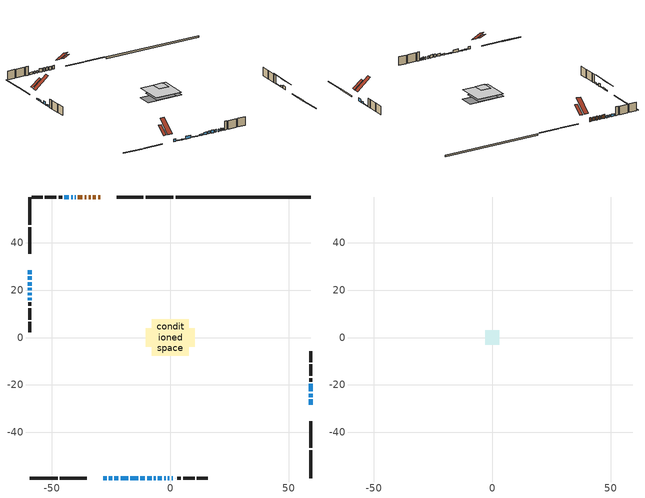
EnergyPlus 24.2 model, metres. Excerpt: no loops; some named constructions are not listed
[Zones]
conditioned space
 floor outside (Floor1 construction): -1.66,-1.66 -1.66,1.66 1.66,1.66 1.66,-1.66 z0.3
 floor adiabatic (Floor3 construction): -2.7,-2.7 -2.7,2.7 2.7,2.7 2.7,-2.7 z0.3
 floor adiabatic (Floor4 construction): -5.76,-5.76 -5.76,5.76 5.76,5.76 5.76,-5.76 z0.3
 floor adiabatic (AdiabaticFloorConstruction): -7.76,-7.76 -7.76,7.76 7.76,7.76 7.76,-7.76 z2.74
 floor foundation (Slab1 construction): -10.32,-3.93 -10.32,3.93 10.32,3.93 10.32,-3.93 z-0.71
 wall outside (RimJoist1 construction): 1.36,59.28 -10.41,59.28 / -59.28,-59.28 -47.52,-59.28 / -59.28,59.28 -59.28,47.52 / 59.28,-59.28 59.28,-47.52 z0.3:0.6
 wall outside (RimJoist2 construction): -11.34,59.28 -22.61,59.28 / -46.59,-59.28 -35.32,-59.28 / -59.28,46.59 -59.28,35.32 / 59.28,-46.59 59.28,-35.32 z0.3:0.6
 wall outside (AdiabaticWallConstruction 1): -29.61,59.28 -30.43,59.28 / -31.35,59.28 -32.69,59.28 / -33.62,59.28 -34.48,59.28 / -35.41,59.28 -36.13,59.28 / -37.06,59.28 -38.96,59.28 z0.3:2.33
 wall outside (AdiabaticWallConstruction): 59.28,-28.31 59.28,-26.08 / -5.24,-59.28 -3.56,-59.28 / -59.28,20.95 -59.28,19.84 z0.3:1.98; -28.31,-59.28 -26.89,-59.28 z0.3:1.75; -25.96,-59.28 -24.54,-59.28 z0.3:0.68; -23.62,-59.28 -21.89,-59.28 z0.3:0.66; -20.96,-59.28 -17.71,-59.28 z0.3:1.82; -16.78,-59.28 -13.52,-59.28 / -59.28,23.41 -59.28,21.88 z0.3:0.71; -12.6,-59.28 -10.71,-59.28 / -59.28,28.31 -59.28,26.79 z0.3:1.01; -9.79,-59.28 -7.9,-59.28 z0.3:1.6; -6.98,-59.28 -6.16,-59.28 / 0.57,-59.28 1.08,-59.28 z0.3:1.83; -59.28,25.86 -59.28,24.33 z0.3:1.11; -39.88,59.28 -40.26,59.28 / -0.99,-59.28 -0.35,-59.28 / 2.01,-59.28 2.1,-59.28 / -41.18,59.28 -41.84,59.28 / -42.77,59.28 -44.73,59.28 z0.3:1.52; 59.28,-25.15 59.28,-23.7 z0.3:1.32; -2.63,-59.28 -1.92,-59.28 z0.3:1.77; -59.28,18.91 -59.28,17.79 z0.3:0.86; -59.28,16.86 -59.28,15.75 z0.3:1.22; 59.28,-22.77 59.28,-19.52 z0.3:0.73
 wall outside (Wall1 construction): -45.66,59.28 -47.11,59.28 / 3.03,-59.28 4.48,-59.28 / -59.28,14.82 -59.28,13.36 / 59.28,-18.6 59.28,-17.14 z0.3:5.18
 wall outside (Wall2 construction): -48.04,59.28 -52.88,59.28 / 5.41,-59.28 10.25,-59.28 / -59.28,12.43 -59.28,7.59 / 59.28,-16.21 59.28,-11.37 z0.3:5.18
 wall outside (Wall3 construction): -53.81,59.28 -58.35,59.28 / 11.18,-59.28 15.72,-59.28 / -59.28,6.67 -59.28,2.12 / 59.28,-10.44 59.28,-5.9 z0.3:5.18
 wall foundation (FoundationWall1 construction): 59.28,59.28 2.29,59.28 z-0.71:0.3
 window (WindowConstruction 21): 59.28,-28.31 59.28,-26.08 z0.3:1.98
 window (WindowConstruction 2): -28.31,-59.28 -26.89,-59.28 z0.3:1.75
 window (WindowConstruction 3): -25.96,-59.28 -24.54,-59.28 z0.3:0.68
 window (WindowConstruction 4): -23.61,-59.28 -21.89,-59.28 z0.3:0.66
 window (WindowConstruction 5): -20.96,-59.28 -17.71,-59.28 z0.3:1.82
 window (WindowConstruction 6): -16.78,-59.28 -13.53,-59.28 z0.3:0.71
 window (WindowConstruction 7): -12.6,-59.28 -10.71,-59.28 z0.3:1.01
 window (WindowConstruction 8): -9.79,-59.28 -7.91,-59.28 z0.3:1.6
 window (WindowConstruction 9): -6.98,-59.28 -6.17,-59.28 z0.3:1.82
 window (WindowConstruction 10): -59.28,28.31 -59.28,26.79 z0.3:1.01
 window (WindowConstruction 11): -59.28,25.86 -59.28,24.34 z0.3:1.11
 window (WindowConstruction 12): -59.28,23.41 -59.28,21.88 z0.3:0.71
 window (WindowConstruction 23): -5.24,-59.28 -3.56,-59.28 z0.3:1.98
 window (WindowConstruction 24): -59.28,20.95 -59.28,19.84 z0.3:1.98
 window (WindowConstruction 13): -39.89,59.28 -40.26,59.28 z0.3:1.52
 window (WindowConstruction 14): 59.28,-25.15 59.28,-23.7 z0.3:1.31
 window (WindowConstruction 15): -2.63,-59.28 -1.92,-59.28 z0.3:1.77
 window (WindowConstruction 16): -0.99,-59.28 -0.36,-59.28 z0.3:1.52
 window (WindowConstruction 17): 0.57,-59.28 1.08,-59.28 z0.3:1.82
 window (WindowConstruction 18): 2.01,-59.28 2.1,-59.28 z0.3:1.52
 window (WindowConstruction 19): -59.28,18.91 -59.28,17.79 z0.3:0.86
 window (WindowConstruction 20): -59.28,16.86 -59.28,15.75 z0.3:1.21
 window (WindowConstruction 22): -41.19,59.28 -41.84,59.28 z0.3:1.52
 window (WindowConstruction): 59.28,-22.77 59.28,-19.52 z0.3:0.73
 window (WindowConstruction 1): -42.77,59.28 -44.73,59.28 z0.3:1.52
 door (Door): -29.61,59.28 -30.42,59.28 z0.3:2.33
 door (Door 1): -31.35,59.28 -32.69,59.28 z0.3:2.33
 door (Door 2): -33.62,59.28 -34.48,59.28 z0.3:2.33
 door (Door 3): -35.41,59.28 -36.13,59.28 z0.3:2.33
 door (Door 4): -37.06,59.28 -38.96,59.28 z0.3:2.33
 ceiling adiabatic (AdiabaticFloorConstruction): 7.76,-7.76 7.76,7.76 -7.76,7.76 -7.76,-7.76 z2.74
 roof outside (Roof2 construction): -2.7,2.7 -2.7,-2.7 2.7,-2.7 2.7,2.7 z5.18
 roof outside (Roof3 construction): -28.69,59.28,5.18 -28.69,51.46,11.7 -26.14,51.46,11.7 -26.14,59.28,5.18; -29.24,-59.28,5.18 -29.24,-51.46,11.7 -31.79,-51.46,11.7 -31.79,-59.28,5.18; -59.28,29.24,5.18 -51.46,29.24,11.7 -51.46,31.79,11.7 -59.28,31.79,5.18; 59.28,-29.24,5.18 51.46,-29.24,11.7 51.46,-31.79,11.7 59.28,-31.79,5.18
attic - vented
 floor to conditioned space (Floor2 construction Reversed): -2.99,-2.99 -2.99,2.99 2.99,2.99 2.99,-2.99 z5.18
 roof outside (Roof1 construction): -25.21,59.28,5.18 -25.21,53.94,9.19 -23.54,53.94,9.19 -23.54,59.28,5.18; -32.72,-59.28,5.18 -32.72,-53.94,9.19 -34.39,-53.94,9.19 -34.39,-59.28,5.18; -59.28,32.72,5.18 -53.94,32.72,9.19 -53.94,34.39,9.19 -59.28,34.39,5.18; 59.28,-32.72,5.18 53.94,-32.72,9.19 53.94,-34.39,9.19 59.28,-34.39,5.18
[Schedule:Day:Interval]
clothes dryer exhaust 0 schedule day: No, 01:00, 0.123457, 02:00, 0.0740741, 03:00, 0.0493827, 04:00, 0.0246914, 05:00, 0.0493827, 06:00, 0.0740741, 07:00, 0.197531, 08:00, 0.395062, 09:00, 0.592593, 10:00, 0.839506, 11:00, 0.962963, 12:00, 1, 13:00, 0.91358, 14:00, 0.82716, 15:00, 0.716049, 16:00, 0.753086, 17:00, 0.679012, 18:00, 0.666667, 20:00, 0.62963, 21:00, 0.641975, 22:00, 0.666667, 23:00, 0.54321, 24:00, 0.296296
clothes dryer exhaust 0 schedule default day; cooling season schedule day; cooling season schedule day 2; cooling season schedule default day; exterior lighting schedule default day; natural vent schedule default day: No, 24:00, 0
cooling season schedule day 1: No, 24:00, 1
exterior lighting schedule day: No, 01:00, 0.566667, 03:00, 0.524167, 05:00, 0.495833, 06:00, 0.5525, 07:00, 0.623333, 08:00, 0.580833, 09:00, 0.439167, 10:00, 0.354167, 12:00, 0.34, 13:00, 0.354167, 14:00, 0.396667, 15:00, 0.425, 16:00, 0.495833, 17:00, 0.623333, 18:00, 0.793333, 19:00, 0.906667, 20:00, 0.963333, 21:00, 0.991667, 22:00, 0.920833, 23:00, 0.793333, 24:00, 0.665833
exterior lighting schedule day 1: No, 01:00, 0.528571, 03:00, 0.488929, 05:00, 0.4625, 06:00, 0.515357, 07:00, 0.581429, 08:00, 0.541786, 09:00, 0.409643, 10:00, 0.330357, 12:00, 0.317143, 13:00, 0.330357, 14:00, 0.37, 15:00, 0.396429, 16:00, 0.4625, 17:00, 0.581429, 18:00, 0.74, 19:00, 0.845714, 20:00, 0.898571, 21:00, 0.925, 22:00, 0.858929, 23:00, 0.74, 24:00, 0.621071
exterior lighting schedule day 10: No, 01:00, 0.552381, 03:00, 0.510952, 05:00, 0.483333, 06:00, 0.538571, 07:00, 0.607619, 08:00, 0.56619, 09:00, 0.428095, 10:00, 0.345238, 12:00, 0.331429, 13:00, 0.345238, 14:00, 0.386667, 15:00, 0.414286, 16:00, 0.483333, 17:00, 0.607619, 18:00, 0.773333, 19:00, 0.88381, 20:00, 0.939048, 21:00, 0.966667, 22:00, 0.897619, 23:00, 0.773333, 24:00, 0.649048
exterior lighting schedule day 11: No, 01:00, 0.571429, 03:00, 0.528571, 05:00, 0.5, 06:00, 0.557143, 07:00, 0.628571, 08:00, 0.585714, 09:00, 0.442857, 10:00, 0.357143, 12:00, 0.342857, 13:00, 0.357143, 14:00, 0.4, 15:00, 0.428571, 16:00, 0.5, 17:00, 0.628571, 18:00, 0.8, 19:00, 0.914286, 20:00, 0.971429, 21:00, 1, 22:00, 0.928571, 23:00, 0.8, 24:00, 0.671429
exterior lighting schedule day 2: No, 01:00, 0.485714, 03:00, 0.449286, 05:00, 0.425, 06:00, 0.473571, 07:00, 0.534286, 08:00, 0.497857, 09:00, 0.376429, 10:00, 0.303571, 12:00, 0.291429, 13:00, 0.303571, 14:00, 0.34, 15:00, 0.364286, 16:00, 0.425, 17:00, 0.534286, 18:00, 0.68, 19:00, 0.777143, 20:00, 0.825714, 21:00, 0.85, 22:00, 0.789286, 23:00, 0.68, 24:00, 0.570714
exterior lighting schedule day 3: No, 01:00, 0.442857, 03:00, 0.409643, 05:00, 0.3875, 06:00, 0.431786, 07:00, 0.487143, 08:00, 0.453929, 09:00, 0.343214, 10:00, 0.276786, 12:00, 0.265714, 13:00, 0.276786, 14:00, 0.31, 15:00, 0.332143, 16:00, 0.3875, 17:00, 0.487143, 18:00, 0.62, 19:00, 0.708571, 20:00, 0.752857, 21:00, 0.775, 22:00, 0.719643, 23:00, 0.62, 24:00, 0.520357
exterior lighting schedule day 4: No, 01:00, 0.4, 03:00, 0.37, 05:00, 0.35, 06:00, 0.39, 07:00, 0.44, 08:00, 0.41, 09:00, 0.31, 10:00, 0.25, 12:00, 0.24, 13:00, 0.25, 14:00, 0.28, 15:00, 0.3, 16:00, 0.35, 17:00, 0.44, 18:00, 0.56, 19:00, 0.64, 20:00, 0.68, 21:00, 0.7, 22:00, 0.65, 23:00, 0.56, 24:00, 0.47
exterior lighting schedule day 5: No, 01:00, 0.380952, 03:00, 0.352381, 05:00, 0.333333, 06:00, 0.371429, 07:00, 0.419048, 08:00, 0.390476, 09:00, 0.295238, 10:00, 0.238095, 12:00, 0.228571, 13:00, 0.238095, 14:00, 0.266667, 15:00, 0.285714, 16:00, 0.333333, 17:00, 0.419048, 18:00, 0.533333, 19:00, 0.609524, 20:00, 0.647619, 21:00, 0.666667, 22:00, 0.619048, 23:00, 0.533333, 24:00, 0.447619
exterior lighting schedule day 6: No, 01:00, 0.390476, 03:00, 0.36119, 05:00, 0.341667, 06:00, 0.380714, 07:00, 0.429524, 08:00, 0.400238, 09:00, 0.302619, 10:00, 0.244048, 12:00, 0.234286, 13:00, 0.244048, 14:00, 0.273333, 15:00, 0.292857, 16:00, 0.341667, 17:00, 0.429524, 18:00, 0.546667, 19:00, 0.624762, 20:00, 0.66381, 21:00, 0.683333, 22:00, 0.634524, 23:00, 0.546667, 24:00, 0.45881
exterior lighting schedule day 7: No, 01:00, 0.419048, 03:00, 0.387619, 05:00, 0.366667, 06:00, 0.408571, 07:00, 0.460952, 08:00, 0.429524, 09:00, 0.324762, 10:00, 0.261905, 12:00, 0.251429, 13:00, 0.261905, 14:00, 0.293333, 15:00, 0.314286, 16:00, 0.366667, 17:00, 0.460952, 18:00, 0.586667, 19:00, 0.670476, 20:00, 0.712381, 21:00, 0.733333, 22:00, 0.680952, 23:00, 0.586667, 24:00, 0.492381
exterior lighting schedule day 8: No, 01:00, 0.466667, 03:00, 0.431667, 05:00, 0.408333, 06:00, 0.455, 07:00, 0.513333, 08:00, 0.478333, 09:00, 0.361667, 10:00, 0.291667, 12:00, 0.28, 13:00, 0.291667, 14:00, 0.326667, 15:00, 0.35, 16:00, 0.408333, 17:00, 0.513333, 18:00, 0.653333, 19:00, 0.746667, 20:00, 0.793333, 21:00, 0.816667, 22:00, 0.758333, 23:00, 0.653333, 24:00, 0.548333
exterior lighting schedule day 9: No, 01:00, 0.509524, 03:00, 0.47131, 05:00, 0.445833, 06:00, 0.496786, 07:00, 0.560476, 08:00, 0.522262, 09:00, 0.394881, 10:00, 0.318452, 12:00, 0.305714, 13:00, 0.318452, 14:00, 0.356667, 15:00, 0.382143, 16:00, 0.445833, 17:00, 0.560476, 18:00, 0.713333, 19:00, 0.815238, 20:00, 0.86619, 21:00, 0.891667, 22:00, 0.827976, 23:00, 0.713333, 24:00, 0.59869
[Schedule:Week:Daily]
clothes dryer exhaust 0 schedule Week Rule - Jan1-Dec31: clothes dryer exhaust 0 schedule day, clothes dryer exhaust 0 schedule day, clothes dryer exhaust 0 schedule day, clothes dryer exhaust 0 schedule day, clothes dryer exhaust 0 schedule day, clothes dryer exhaust 0 schedule day, clothes dryer exhaust 0 schedule day, clothes dryer exhaust 0 schedule default day, clothes dryer exhaust 0 schedule default day, clothes dryer exhaust 0 schedule default day, clothes dryer exhaust 0 schedule default day, clothes dryer exhaust 0 schedule default day
cooling season schedule Week Rule - Jan1-May26: cooling season schedule day, cooling season schedule day, cooling season schedule day, cooling season schedule day, cooling season schedule day, cooling season schedule day, cooling season schedule day, cooling season schedule default day, cooling season schedule default day, cooling season schedule default day, cooling season schedule default day, cooling season schedule default day
cooling season schedule Week Rule - May27-Jun2: cooling season schedule day, cooling season schedule day, cooling season schedule day, cooling season schedule day, cooling season schedule day, cooling season schedule day 1, cooling season schedule day 1, cooling season schedule default day, cooling season schedule default day, cooling season schedule default day, cooling season schedule default day, cooling season schedule default day
cooling season schedule Week Rule - Jun3-Aug25: cooling season schedule day 1, cooling season schedule day 1, cooling season schedule day 1, cooling season schedule day 1, cooling season schedule day 1, cooling season schedule day 1, cooling season schedule day 1, cooling season schedule default day, cooling season schedule default day, cooling season schedule default day, cooling season schedule default day, cooling season schedule default day
cooling season schedule Week Rule - Aug26-Sep1: cooling season schedule day 1, cooling season schedule day 1, cooling season schedule day 1, cooling season schedule day 1, cooling season schedule day 1, cooling season schedule day 1, cooling season schedule day 2, cooling season schedule default day, cooling season schedule default day, cooling season schedule default day, cooling season schedule default day, cooling season schedule default day
cooling season schedule Week Rule - Sep2-Dec31: cooling season schedule day 2, cooling season schedule day 2, cooling season schedule day 2, cooling season schedule day 2, cooling season schedule day 2, cooling season schedule day 2, cooling season schedule day 2, cooling season schedule default day, cooling season schedule default day, cooling season schedule default day, cooling season schedule default day, cooling season schedule default day
exterior lighting schedule Week Rule - Jan1-Jan27: exterior lighting schedule day, exterior lighting schedule day, exterior lighting schedule day, exterior lighting schedule day, exterior lighting schedule day, exterior lighting schedule day, exterior lighting schedule day, exterior lighting schedule default day, exterior lighting schedule default day, exterior lighting schedule default day, exterior lighting schedule default day, exterior lighting schedule default day
exterior lighting schedule Week Rule - Jan28-Feb3: exterior lighting schedule day, exterior lighting schedule day, exterior lighting schedule day, exterior lighting schedule day, exterior lighting schedule day 1, exterior lighting schedule day 1, exterior lighting schedule day 1, exterior lighting schedule default day, exterior lighting schedule default day, exterior lighting schedule default day, exterior lighting schedule default day, exterior lighting schedule default day
exterior lighting schedule Week Rule - Feb4-Feb24: exterior lighting schedule day 1, exterior lighting schedule day 1, exterior lighting schedule day 1, exterior lighting schedule day 1, exterior lighting schedule day 1, exterior lighting schedule day 1, exterior lighting schedule day 1, exterior lighting schedule default day, exterior lighting schedule default day, exterior lighting schedule default day, exterior lighting schedule default day, exterior lighting schedule default day
exterior lighting schedule Week Rule - Feb25-Mar3: exterior lighting schedule day 1, exterior lighting schedule day 1, exterior lighting schedule day 1, exterior lighting schedule day 1, exterior lighting schedule day 2, exterior lighting schedule day 2, exterior lighting schedule day 2, exterior lighting schedule default day, exterior lighting schedule default day, exterior lighting schedule default day, exterior lighting schedule default day, exterior lighting schedule default day
exterior lighting schedule Week Rule - Mar4-Mar31: exterior lighting schedule day 2, exterior lighting schedule day 2, exterior lighting schedule day 2, exterior lighting schedule day 2, exterior lighting schedule day 2, exterior lighting schedule day 2, exterior lighting schedule day 2, exterior lighting schedule default day, exterior lighting schedule default day, exterior lighting schedule default day, exterior lighting schedule default day, exterior lighting schedule default day
exterior lighting schedule Week Rule - Apr1-Apr28: exterior lighting schedule day 3, exterior lighting schedule day 3, exterior lighting schedule day 3, exterior lighting schedule day 3, exterior lighting schedule day 3, exterior lighting schedule day 3, exterior lighting schedule day 3, exterior lighting schedule default day, exterior lighting schedule default day, exterior lighting schedule default day, exterior lighting schedule default day, exterior lighting schedule default day
exterior lighting schedule Week Rule - Apr29-May5: exterior lighting schedule day 3, exterior lighting schedule day 3, exterior lighting schedule day 4, exterior lighting schedule day 4, exterior lighting schedule day 4, exterior lighting schedule day 4, exterior lighting schedule day 4, exterior lighting schedule default day, exterior lighting schedule default day, exterior lighting schedule default day, exterior lighting schedule default day, exterior lighting schedule default day
exterior lighting schedule Week Rule - May6-May26: exterior lighting schedule day 4, exterior lighting schedule day 4, exterior lighting schedule day 4, exterior lighting schedule day 4, exterior lighting schedule day 4, exterior lighting schedule day 4, exterior lighting schedule day 4, exterior lighting schedule default day, exterior lighting schedule default day, exterior lighting schedule default day, exterior lighting schedule default day, exterior lighting schedule default day
exterior lighting schedule Week Rule - May27-Jun2: exterior lighting schedule day 4, exterior lighting schedule day 4, exterior lighting schedule day 4, exterior lighting schedule day 4, exterior lighting schedule day 4, exterior lighting schedule day 5, exterior lighting schedule day 5, exterior lighting schedule default day, exterior lighting schedule default day, exterior lighting schedule default day, exterior lighting schedule default day, exterior lighting schedule default day
exterior lighting schedule Week Rule - Jun3-Jun30: exterior lighting schedule day 5, exterior lighting schedule day 5, exterior lighting schedule day 5, exterior lighting schedule day 5, exterior lighting schedule day 5, exterior lighting schedule day 5, exterior lighting schedule day 5, exterior lighting schedule default day, exterior lighting schedule default day, exterior lighting schedule default day, exterior lighting schedule default day, exterior lighting schedule default day
exterior lighting schedule Week Rule - Jul1-Jul28: exterior lighting schedule day 6, exterior lighting schedule day 6, exterior lighting schedule day 6, exterior lighting schedule day 6, exterior lighting schedule day 6, exterior lighting schedule day 6, exterior lighting schedule day 6, exterior lighting schedule default day, exterior lighting schedule default day, exterior lighting schedule default day, exterior lighting schedule default day, exterior lighting schedule default day
exterior lighting schedule Week Rule - Jul29-Aug4: exterior lighting schedule day 6, exterior lighting schedule day 6, exterior lighting schedule day 6, exterior lighting schedule day 7, exterior lighting schedule day 7, exterior lighting schedule day 7, exterior lighting schedule day 7, exterior lighting schedule default day, exterior lighting schedule default day, exterior lighting schedule default day, exterior lighting schedule default day, exterior lighting schedule default day
exterior lighting schedule Week Rule - Aug5-Aug25: exterior lighting schedule day 7, exterior lighting schedule day 7, exterior lighting schedule day 7, exterior lighting schedule day 7, exterior lighting schedule day 7, exterior lighting schedule day 7, exterior lighting schedule day 7, exterior lighting schedule default day, exterior lighting schedule default day, exterior lighting schedule default day, exterior lighting schedule default day, exterior lighting schedule default day
exterior lighting schedule Week Rule - Aug26-Sep1: exterior lighting schedule day 7, exterior lighting schedule day 7, exterior lighting schedule day 7, exterior lighting schedule day 7, exterior lighting schedule day 7, exterior lighting schedule day 7, exterior lighting schedule day 8, exterior lighting schedule default day, exterior lighting schedule default day, exterior lighting schedule default day, exterior lighting schedule default day, exterior lighting schedule default day
exterior lighting schedule Week Rule - Sep2-Sep29: exterior lighting schedule day 8, exterior lighting schedule day 8, exterior lighting schedule day 8, exterior lighting schedule day 8, exterior lighting schedule day 8, exterior lighting schedule day 8, exterior lighting schedule day 8, exterior lighting schedule default day, exterior lighting schedule default day, exterior lighting schedule default day, exterior lighting schedule default day, exterior lighting schedule default day
exterior lighting schedule Week Rule - Sep30-Oct6: exterior lighting schedule day 8, exterior lighting schedule day 9, exterior lighting schedule day 9, exterior lighting schedule day 9, exterior lighting schedule day 9, exterior lighting schedule day 9, exterior lighting schedule day 9, exterior lighting schedule default day, exterior lighting schedule default day, exterior lighting schedule default day, exterior lighting schedule default day, exterior lighting schedule default day
exterior lighting schedule Week Rule - Oct7-Oct27: exterior lighting schedule day 9, exterior lighting schedule day 9, exterior lighting schedule day 9, exterior lighting schedule day 9, exterior lighting schedule day 9, exterior lighting schedule day 9, exterior lighting schedule day 9, exterior lighting schedule default day, exterior lighting schedule default day, exterior lighting schedule default day, exterior lighting schedule default day, exterior lighting schedule default day
exterior lighting schedule Week Rule - Oct28-Nov3: exterior lighting schedule day 9, exterior lighting schedule day 9, exterior lighting schedule day 9, exterior lighting schedule day 9, exterior lighting schedule day 10, exterior lighting schedule day 10, exterior lighting schedule day 10, exterior lighting schedule default day, exterior lighting schedule default day, exterior lighting schedule default day, exterior lighting schedule default day, exterior lighting schedule default day
exterior lighting schedule Week Rule - Nov4-Nov24: exterior lighting schedule day 10, exterior lighting schedule day 10, exterior lighting schedule day 10, exterior lighting schedule day 10, exterior lighting schedule day 10, exterior lighting schedule day 10, exterior lighting schedule day 10, exterior lighting schedule default day, exterior lighting schedule default day, exterior lighting schedule default day, exterior lighting schedule default day, exterior lighting schedule default day
exterior lighting schedule Week Rule - Nov25-Dec1: exterior lighting schedule day 10, exterior lighting schedule day 10, exterior lighting schedule day 10, exterior lighting schedule day 10, exterior lighting schedule day 10, exterior lighting schedule day 10, exterior lighting schedule day 11, exterior lighting schedule default day, exterior lighting schedule default day, exterior lighting schedule default day, exterior lighting schedule default day, exterior lighting schedule default day
exterior lighting schedule Week Rule - Dec2-Dec31: exterior lighting schedule day 11, exterior lighting schedule day 11, exterior lighting schedule day 11, exterior lighting schedule day 11, exterior lighting schedule day 11, exterior lighting schedule day 11, exterior lighting schedule day 11, exterior lighting schedule default day, exterior lighting schedule default day, exterior lighting schedule default day, exterior lighting schedule default day, exterior lighting schedule default day
natural vent schedule Week Rule - Jan1-Dec31: natural vent schedule default day, natural vent schedule default day, natural vent schedule default day, natural vent schedule default day, natural vent schedule default day, natural vent schedule default day, natural vent schedule default day, natural vent schedule default day, natural vent schedule default day, natural vent schedule default day, natural vent schedule default day, natural vent schedule default day
[Schedule:Year]
clothes dryer exhaust 0 schedule: clothes dryer exhaust 0 schedule Week Rule - Jan1-Dec31, 1, 1, 12, 31
cooling season schedule: cooling season schedule Week Rule - Jan1-May26, 1, 1, 5, 26, cooling season schedule Week Rule - May27-Jun2, 5, 27, 6, 2, cooling season schedule Week Rule - Jun3-Aug25, 6, 3, 8, 25, cooling season schedule Week Rule - Aug26-Sep1, 8, 26, 9, 1, cooling season schedule Week Rule - Sep2-Dec31, 9, 2, 12, 31
natural vent schedule: natural vent schedule Week Rule - Jan1-Dec31, 1, 1, 12, 31
